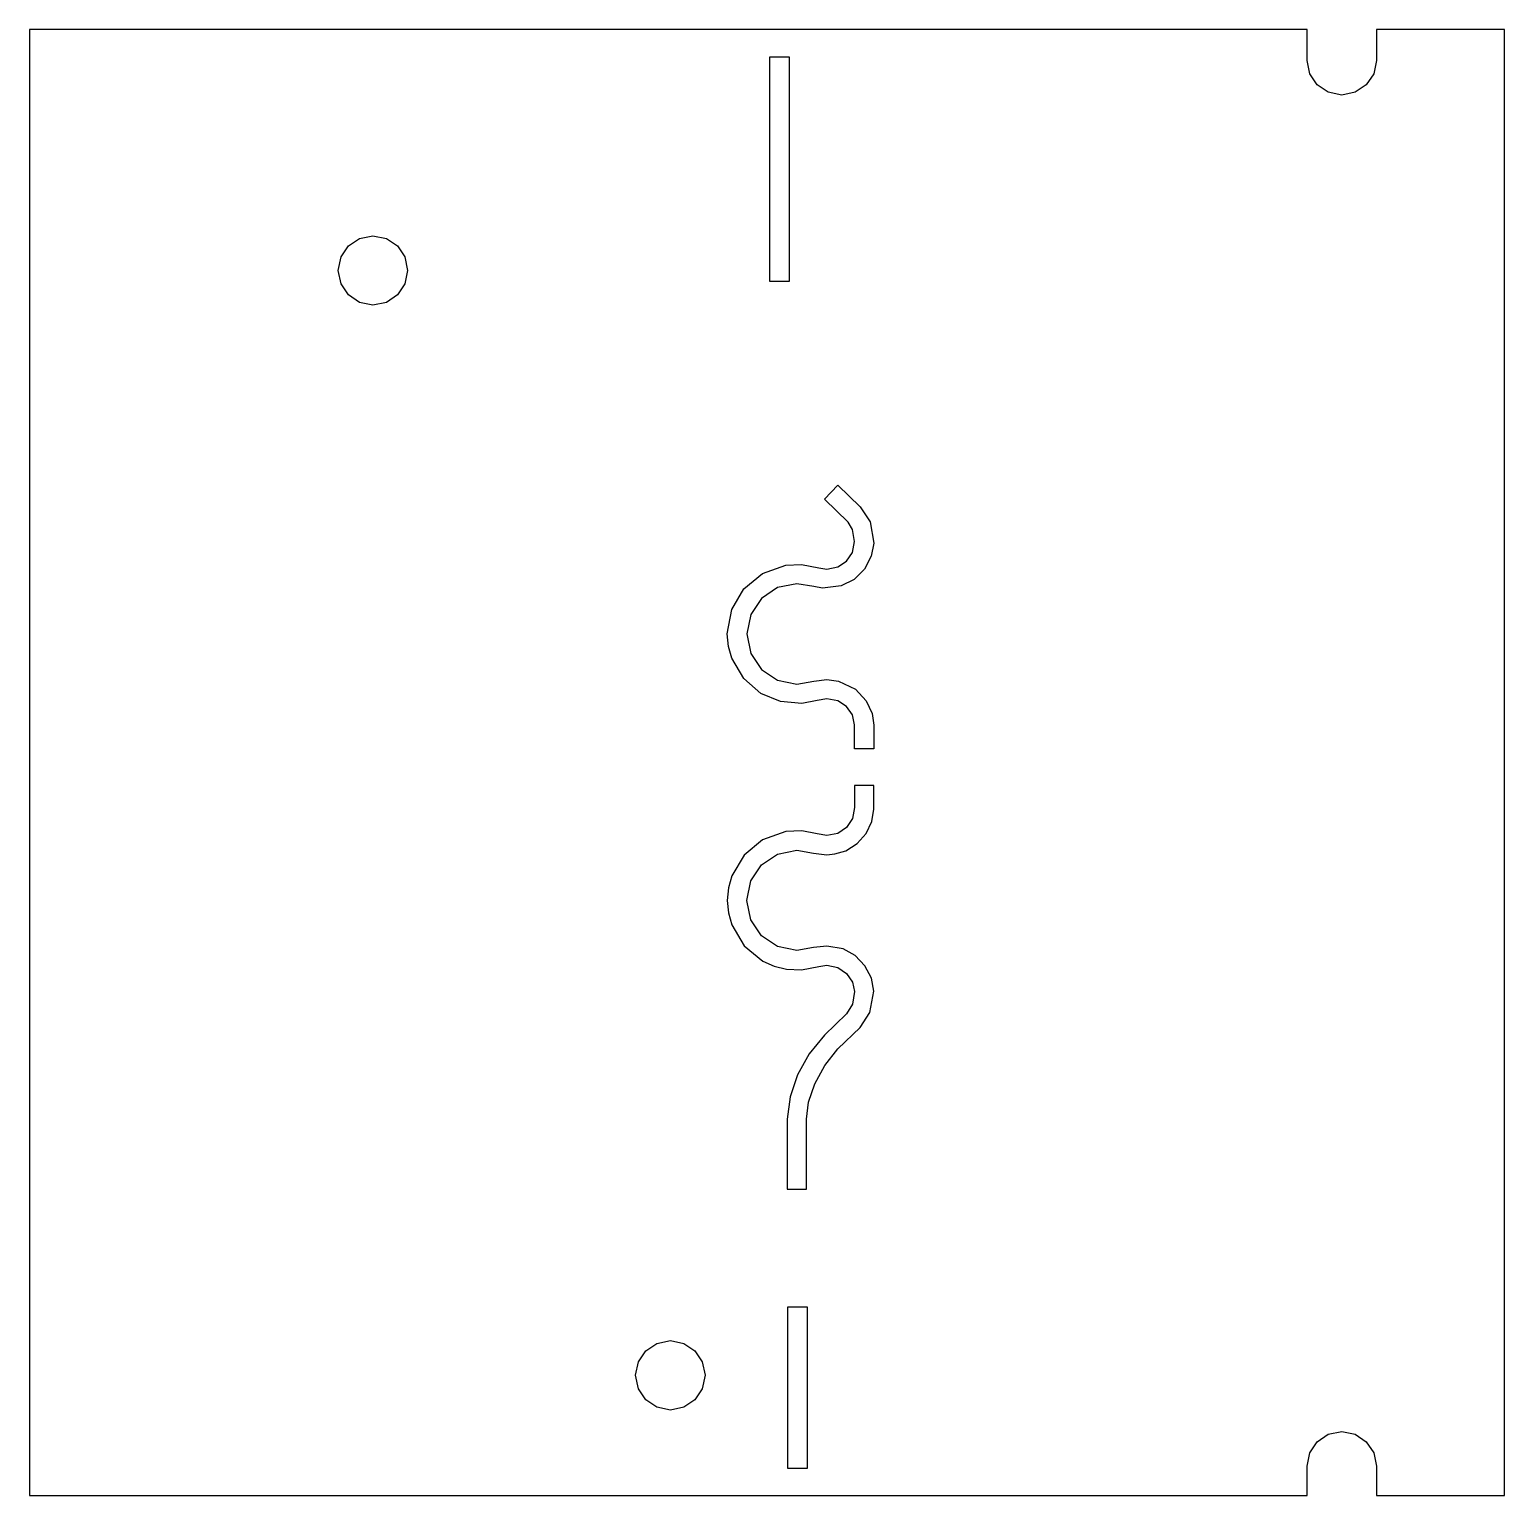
# Model space of a CAD drawing. Extents: x 0 to 95.7, y 0 to 95.1.
import ezdxf

# ---------------------------------------------------------------- set-up
doc = ezdxf.new("R2010")
doc.units = 0

msp = doc.modelspace()

# ---------------------------------------------------------------- linework, layer by layer
at = {"layer": 'Layer 1'}
for p, q in [((0.00043, 95.10531), (0.00044, 0.000002)), ((82.9055, 95.1053), (0.00043, 95.10531)), ((82.90542, 93.1054), (82.9055, 95.1053)), ((95.7171, 95.1053), (87.4054, 95.1053)), ((87.4054, 95.1053), (87.4054, 93.1054)), ((95.7171, 0.000002), (95.7171, 95.1053)), ((48.04803, 93.34056), (49.2981, 93.3406)), ((48.0481, 78.758), (48.04803, 93.34056)), ((49.2981, 93.3406), (49.2981, 78.758)), ((83.082236, 92.229605), (82.90542, 93.1054)), ((87.4054, 93.1054), (87.228584, 92.229605)), ((83.564429, 91.514421), (83.082236, 92.229605)), ((87.228584, 92.229605), (86.746391, 91.514419)), ((84.279615, 91.032229), (83.564429, 91.514421)), ((85.15541, 90.85541), (84.279615, 91.032229)), ((86.031205, 91.032226), (85.15541, 90.85541)), ((86.746391, 91.514419), (86.031205, 91.032226)), ((20.697919, 81.068291), (21.413105, 81.550484)), ((21.413105, 81.550484), (22.2889, 81.7273)), ((22.2889, 81.7273), (23.164695, 81.550481)), ((22.2889, 81.7273), (22.2889, 81.7273)), ((23.164695, 81.550481), (23.879881, 81.068289)), ((20.215726, 80.353105), (20.697919, 81.068291)), ((23.879881, 81.068289), (24.362074, 80.353105)), ((20.03891, 79.47731), (20.215726, 80.353105)), ((20.215726, 78.601515), (20.03891, 79.47731)), ((24.362074, 80.353105), (24.53889, 79.47731)), ((24.53889, 79.47731), (24.362074, 78.601515)), ((20.697919, 77.886331), (20.215726, 78.601515)), ((24.362074, 78.601515), (23.879881, 77.886329)), ((49.2981, 78.758), (48.0481, 78.758)), ((21.413105, 77.404139), (20.697919, 77.886331)), ((23.879881, 77.886329), (23.164695, 77.404136)), ((22.2889, 77.22732), (21.413105, 77.404139)), ((23.164695, 77.404136), (22.2889, 77.22732)), ((51.58539, 64.64206), (52.4581, 65.5376)), ((52.4581, 65.5376), (53.89608, 64.14754)), ((53.12011, 63.13655), (51.58539, 64.64206)), ((53.89608, 64.14754), (54.545781, 63.172724)), ((53.401048, 62.665698), (53.12011, 63.13655)), ((53.5464, 61.89546), (53.401048, 62.665698)), ((54.545781, 63.172724), (54.78521, 61.79163)), ((53.402951, 61.186359), (53.5464, 61.89546)), ((54.78521, 61.79163), (54.627326, 60.93794)), ((47.559942, 59.817455), (49.08208, 60.355145)), ((49.08208, 60.355145), (50.09648, 60.403045)), ((50.09648, 60.403045), (51.22044, 60.18187)), ((52.449161, 60.23785), (53.018481, 60.616859)), ((53.018481, 60.616859), (53.402951, 61.186359)), ((54.627326, 60.93794), (54.188019, 60.105725)), ((46.357221, 58.82579), (47.559942, 59.817455)), ((51.22044, 60.18187), (51.75116, 60.10022)), ((51.75116, 60.10022), (52.449161, 60.23785)), ((53.519772, 59.41961), (52.67507, 59.00422)), ((54.188019, 60.105725), (53.519772, 59.41961)), ((45.567115, 57.483852), (46.357221, 58.82579)), ((48.533622, 58.895615), (47.4988, 58.197899)), ((49.80083, 59.151495), (48.533622, 58.895615)), ((50.88758, 58.96391), (49.80083, 59.151495)), ((51.457876, 58.853014), (50.88758, 58.96391)), ((52.67507, 59.00422), (51.457876, 58.853014)), ((45.28282, 55.895345), (45.567115, 57.483852)), ((47.4988, 58.197899), (46.801088, 57.163079)), ((46.801088, 57.163079), (46.54521, 55.895885)), ((45.359818, 55.079806), (45.28282, 55.895345)), ((46.54521, 55.895885), (46.801086, 54.628679)), ((45.577158, 54.317854), (45.359818, 55.079806)), ((46.801086, 54.628679), (47.498796, 53.593859)), ((46.354059, 53.000198), (45.577158, 54.317854)), ((47.455902, 52.033352), (46.354059, 53.000198)), ((47.498796, 53.593859), (48.533618, 52.896147)), ((48.533618, 52.896147), (49.80083, 52.640265)), ((49.80083, 52.640265), (50.88758, 52.827333)), ((50.88758, 52.827333), (51.7511, 52.932237)), ((51.7511, 52.932237), (52.50208, 52.831067)), ((52.50208, 52.831067), (53.596583, 52.302826)), ((48.72507, 51.508295), (47.455902, 52.033352)), ((51.75118, 51.69098), (51.12435, 51.576258)), ((52.45133, 51.551027), (51.75118, 51.69098)), ((53.596583, 52.302826), (54.300088, 51.548991)), ((50.11872, 51.390223), (48.72507, 51.508295)), ((51.12435, 51.576258), (50.11872, 51.390223)), ((53.024104, 51.177383), (52.45133, 51.551027)), ((53.408385, 50.639437), (53.024104, 51.177383)), ((54.300088, 51.548991), (54.67538, 50.724692)), ((53.54306, 50.00658), (53.408385, 50.639437)), ((53.5429, 48.4488), (53.54306, 50.00658)), ((54.67538, 50.724692), (54.78525, 49.985057)), ((54.78525, 49.985057), (54.78625, 48.448827)), ((54.78625, 48.448827), (53.5429, 48.4488)), ((53.54278, 46.0561), (53.5428, 44.6257)), ((54.78588, 46.056021), (53.54278, 46.0561)), ((54.78491, 44.533381), (54.78588, 46.056021)), ((53.5428, 44.6257), (53.407306, 43.912771)), ((54.655147, 43.716356), (54.78491, 44.533381)), ((50.11862, 43.114687), (49.07145, 43.067137)), ((51.12425, 42.928652), (50.11862, 43.114687)), ((53.023174, 43.337727), (52.450924, 42.953728)), ((53.407306, 43.912771), (53.023174, 43.337727)), ((54.28801, 42.948795), (54.655147, 43.716356)), ((47.576467, 42.54212), (46.374596, 41.549805)), ((49.07145, 43.067137), (47.576467, 42.54212)), ((51.75108, 42.81393), (51.12425, 42.928652)), ((52.450924, 42.953728), (51.75108, 42.81393)), ((52.96842, 41.829921), (53.715201, 42.297661)), ((53.715201, 42.297661), (54.28801, 42.948795)), ((46.374596, 41.549805), (45.57397, 40.201763)), ((47.498076, 40.910987), (48.532898, 41.608699)), ((48.532898, 41.608699), (49.80011, 41.864577)), ((49.80011, 41.864577), (50.88686, 41.677508)), ((50.88686, 41.677508), (51.75038, 41.572605)), ((51.75038, 41.572605), (52.264416, 41.621194)), ((52.264416, 41.621194), (52.96842, 41.829921)), ((45.57397, 40.201763), (45.357915, 39.429211)), ((46.800366, 39.876165), (47.498076, 40.910987)), ((45.357915, 39.429211), (45.28272, 38.609567)), ((46.54449, 38.608957), (46.800366, 39.876165)), ((45.28272, 38.609567), (45.357493, 37.789144)), ((46.800368, 37.341763), (46.54449, 38.608957)), ((45.357493, 37.789144), (45.573201, 37.014718)), ((47.49808, 36.306943), (46.800368, 37.341763)), ((45.573201, 37.014718), (46.37771, 35.661575)), ((46.37771, 35.661575), (47.596811, 34.66557)), ((48.532902, 35.609227), (47.49808, 36.306943)), ((49.80011, 35.353347), (48.532902, 35.609227)), ((50.88686, 35.540932), (49.80011, 35.353347)), ((51.75038, 35.644802), (50.88686, 35.540932)), ((52.80616, 35.45514), (51.75038, 35.644802)), ((53.590466, 35.025855), (52.80616, 35.45514)), ((47.596811, 34.66557), (48.330761, 34.337568)), ((54.217775, 34.359119), (53.590466, 35.025855)), ((48.330761, 34.337568), (49.13107, 34.142137)), ((49.13107, 34.142137), (49.13055, 34.141137)), ((49.13055, 34.141137), (50.09638, 34.101857)), ((50.09638, 34.101857), (51.22034, 34.323033)), ((51.22034, 34.323033), (51.75106, 34.404683)), ((51.75106, 34.404683), (52.451277, 34.254787)), ((52.451277, 34.254787), (53.024158, 33.861727)), ((53.024158, 33.861727), (53.408897, 33.310512)), ((54.633824, 33.555888), (54.217775, 34.359119)), ((54.78435, 32.71712), (54.633824, 33.555888)), ((53.408897, 33.310512), (53.54469, 32.686153)), ((53.54469, 32.686153), (53.412241, 31.868002)), ((54.539729, 31.32422), (54.78435, 32.71712)), ((53.412241, 31.868002), (53.02027, 31.257073)), ((53.01827, 31.258073), (51.58529, 29.862813)), ((53.02027, 31.257073), (53.01827, 31.258073)), ((53.8958, 30.35733), (54.539729, 31.32422)), ((51.58529, 29.862813), (50.586437, 28.644236)), ((52.45737, 28.96723), (53.8958, 30.35733)), ((51.601408, 27.905057), (52.45737, 28.96723)), ((50.586437, 28.644236), (49.835769, 27.290713)), ((50.953848, 26.713309), (51.601408, 27.905057)), ((49.835769, 27.290713), (49.355001, 25.859633)), ((49.355001, 25.859633), (49.16585, 24.408383)), ((50.547806, 25.511726), (50.953848, 26.713309)), ((50.4164, 24.42005), (50.547806, 25.511726)), ((49.16585, 24.408383), (49.16285, 19.872723)), ((50.4134, 19.8727), (50.4164, 24.42005)), ((49.16285, 19.872723), (50.4134, 19.8727)), ((49.20816, 12.233), (50.4583, 12.233)), ((49.2082, 1.7508), (49.20816, 12.233)), ((50.4583, 12.233), (50.4583, 1.7508)), ((39.994909, 9.386351), (40.710095, 9.868544)), ((40.710095, 9.868544), (41.58589, 10.04536)), ((41.58589, 10.04536), (42.461685, 9.868541)), ((41.58589, 10.04536), (41.58589, 10.04536)), ((42.461685, 9.868541), (43.176871, 9.386349)), ((39.3359, 7.79537), (39.512716, 8.671165)), ((39.512716, 8.671165), (39.994909, 9.386351)), ((43.176871, 9.386349), (43.659064, 8.671165)), ((43.659064, 8.671165), (43.83588, 7.79537)), ((39.512716, 6.919575), (39.3359, 7.79537)), ((43.83588, 7.79537), (43.659064, 6.919575)), ((39.994909, 6.204391), (39.512716, 6.919575)), ((43.659064, 6.919575), (43.176871, 6.204389)), ((40.710095, 5.722198), (39.994909, 6.204391)), ((43.176871, 6.204389), (42.461685, 5.722196)), ((41.58589, 5.54538), (40.710095, 5.722198)), ((42.461685, 5.722196), (41.58589, 5.54538)), ((83.564509, 3.486471), (84.279695, 3.968664)), ((84.279695, 3.968664), (85.15549, 4.14548)), ((85.15549, 4.14548), (86.031285, 3.968662)), ((86.031285, 3.968662), (86.746471, 3.486469)), ((83.082316, 2.771285), (83.564509, 3.486471)), ((86.746471, 3.486469), (87.228664, 2.771285)), ((82.9055, 1.89549), (83.082316, 2.771285)), ((87.228664, 2.771285), (87.40548, 1.89549)), ((50.4583, 1.7508), (49.2082, 1.7508)), ((82.9055, 0.000002), (82.9055, 1.89549)), ((87.40548, 1.89549), (87.4054, 0.000002)), ((0.00044, 0.000002), (82.9055, 0.000002)), ((87.4054, 0.000002), (95.7171, 0.000002))]:
    msp.add_line(p, q, dxfattribs=at)

doc.saveas('drawing.dxf')
